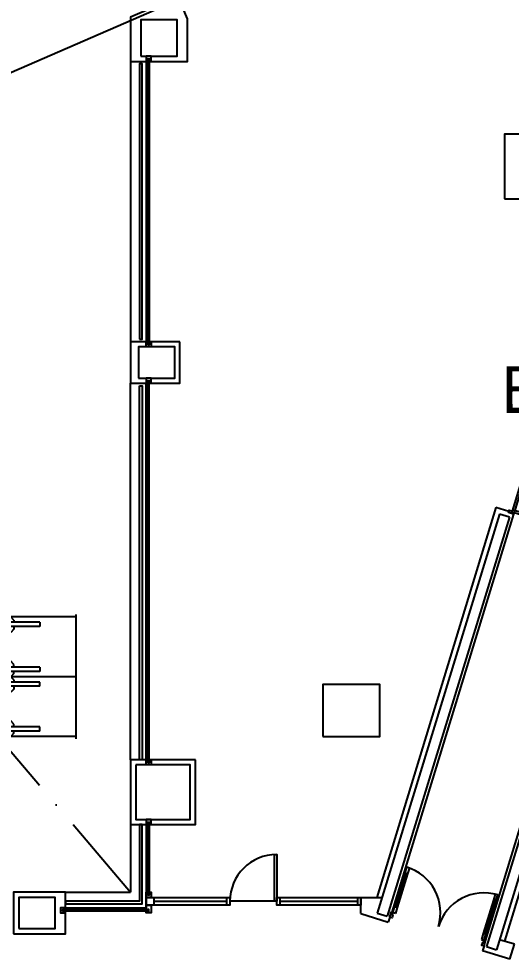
# Model space of a CAD drawing. Header units: millimetres. Extents: x -7448 to 427567, y 91657 to 341328.
# Drawn here: x 315822 to 325300, y 212251 to 230362 of the extents above; entities that cross this region are included whole.
import ezdxf
from ezdxf.enums import TextEntityAlignment as Align

# ---------------------------------------------------------------- set-up
doc = ezdxf.new("R2010")
doc.units = ezdxf.units.MM
doc.header["$LTSCALE"] = 500
doc.header["$MEASUREMENT"] = 0
doc.linetypes.add('CEN-1', pattern=[24, 20, -2, 0, -2])
doc.linetypes.add('HIDDEN2', pattern=[0.188, 0.125, -0.063])
doc.layers.add('e-plan', color=9, linetype='CONTINUOUS')
doc.styles.add('돋움', font='Dotum.ttf')

# ---------------------------------------------------------------- blocks, each defined once
blk = doc.blocks.new('2F 기둥 140514')
at = {"layer": 'e-plan', "ltscale": 0.5}
for points in [[(258253, 99600), (258953, 99600), (258953, 100300), (258253, 100300)], [(258203, 93400), (258903, 93400), (258903, 94000), (258203, 94000)], [(255903, 82800), (256603, 82800), (256603, 83400), (255903, 83400)]]:
    blk.add_lwpolyline(points, close=True, dxfattribs=at)
blk = doc.blocks.new('A$C71E245D9')
at = {"layer": 'e-plan', "linetype": 'HIDDEN2', "ltscale": 2}
for p, q in [((0, 2400), (0, 2350)), ((15600, 2400), (15600, 2350)), ((2965, 2350), (2965, 50)), ((13305, 2350), (13305, 50)), ((0, 50), (0, 0)), ((15600, 50), (15600, 0))]:
    blk.add_line(p, q, dxfattribs=at)
at = {"layer": 'e-plan'}
for p, q in [((15600, 2350), (0, 2350)), ((0, 2350), (0, 50)), ((14905, 2247), (1100, 2247)), ((1100, 2167), (1100, 2247)), ((1600, 2290), (1660, 2350)), ((1600, 2290), (1600, 2247)), ((14405, 2290), (14345, 2350)), ((14405, 2290), (14405, 2247)), ((14905, 2247), (14905, 2167)), ((15600, 2350), (15600, 50)), ((14905, 2167), (1100, 2167)), ((1600, 2167), (1600, 2112)), ((1600, 2112), (1660, 2052)), ((14345, 2052), (1660, 2052)), ((2237, 1497), (2237, 2052)), ((2666, 1497), (2666, 2052)), ((3096, 1497), (3096, 2052)), ((3526, 1497), (3526, 2052)), ((3876, 1497), (3876, 2052)), ((4226, 1497), (4226, 2052)), ((4576, 1497), (4576, 2052)), ((4926, 1497), (4926, 2052)), ((5276, 1497), (5276, 2052)), ((5626, 1497), (5626, 2052)), ((5976, 1497), (5976, 2052)), ((6326, 1497), (6326, 2052)), ((6676, 1497), (6676, 2052)), ((7026, 1497), (7026, 2052)), ((7376, 1497), (7376, 2052)), ((7726, 1497), (7726, 2052)), ((8076, 1497), (8076, 2052)), ((8426, 1497), (8426, 2052)), ((8776, 1497), (8776, 2052)), ((9126, 1497), (9126, 2052)), ((9476, 1497), (9476, 2052)), ((9826, 1497), (9826, 2052)), ((10176, 1497), (10176, 2052)), ((10526, 1497), (10526, 2052)), ((10876, 1497), (10876, 2052)), ((11226, 1497), (11226, 2052)), ((11576, 1497), (11576, 2052)), ((11926, 1497), (11926, 2052)), ((12276, 1497), (12276, 2052)), ((12626, 1497), (12626, 2052)), ((12976, 1497), (12976, 2052)), ((13326, 1497), (13326, 2052)), ((13676, 1497), (13676, 2052)), ((14405, 2112), (14345, 2052)), ((14405, 2167), (14405, 2112)), ((2237, 1775), (2387, 1875)), ((2387, 1875), (2387, 1775)), ((2237, 1775), (2387, 1675)), ((13676, 1775), (2237, 1775)), ((2387, 1675), (2387, 1775)), ((1600, 1437), (1660, 1497)), ((14345, 1497), (1660, 1497)), ((14405, 1437), (14345, 1497)), ((14905, 1382), (1100, 1382)), ((1100, 1302), (1100, 1382)), ((14905, 1302), (1100, 1302)), ((1600, 1382), (1600, 1437)), ((1600, 1260), (1600, 1302)), ((14405, 1382), (14405, 1437)), ((14405, 1260), (14405, 1302)), ((14905, 1382), (14905, 1302)), ((15600, 1200), (0, 1200)), ((14905, 1097), (1100, 1097)), ((1100, 1097), (1100, 1017)), ((1600, 1260), (1660, 1200)), ((1600, 1140), (1660, 1200)), ((1600, 1140), (1600, 1097)), ((14405, 1260), (14345, 1200)), ((14405, 1140), (14345, 1200)), ((14405, 1140), (14405, 1097)), ((14905, 1017), (14905, 1097)), ((14905, 1017), (1100, 1017)), ((1600, 1017), (1600, 962)), ((1600, 962), (1660, 902)), ((14405, 962), (14345, 902)), ((14405, 1017), (14405, 962)), ((14345, 902), (1660, 902)), ((2237, 902), (2237, 347)), ((2666, 902), (2666, 347)), ((3096, 902), (3096, 347)), ((3526, 902), (3526, 347)), ((3876, 902), (3876, 347)), ((4226, 902), (4226, 347)), ((4576, 902), (4576, 347)), ((4926, 902), (4926, 347)), ((5276, 902), (5276, 347)), ((5626, 902), (5626, 347)), ((5976, 902), (5976, 347)), ((6326, 902), (6326, 347)), ((6676, 902), (6676, 347)), ((7026, 902), (7026, 347)), ((7376, 902), (7376, 347)), ((7726, 902), (7726, 347)), ((8076, 902), (8076, 347)), ((8426, 902), (8426, 347)), ((8776, 902), (8776, 347)), ((9126, 902), (9126, 347)), ((9476, 902), (9476, 347)), ((9826, 902), (9826, 347)), ((10176, 902), (10176, 347)), ((10526, 902), (10526, 347)), ((10876, 902), (10876, 347)), ((11226, 902), (11226, 347)), ((11576, 902), (11576, 347)), ((11926, 902), (11926, 347)), ((12276, 902), (12276, 347)), ((12626, 902), (12626, 347)), ((12976, 902), (12976, 347)), ((13326, 902), (13326, 347)), ((13676, 625), (13525, 725)), ((13525, 725), (13525, 625)), ((13676, 902), (13676, 347)), ((13676, 625), (2237, 625)), ((13676, 625), (13525, 525)), ((13525, 525), (13525, 625)), ((14905, 232), (1100, 232)), ((1100, 232), (1100, 152)), ((1600, 287), (1660, 347)), ((1600, 232), (1600, 287)), ((14345, 347), (1660, 347)), ((14405, 287), (14345, 347)), ((14405, 232), (14405, 287)), ((14905, 152), (14905, 232)), ((15600, 50), (0, 50)), ((14905, 152), (1100, 152)), ((1600, 110), (1600, 152)), ((1600, 110), (1660, 50)), ((14405, 110), (14345, 50)), ((14405, 110), (14405, 152))]:
    blk.add_line(p, q, dxfattribs=at)
for centre, radius in [((13676, 1775), 45), ((13676, 1775), 30), ((13676, 1775), 15), ((2237, 625), 45), ((2237, 625), 30), ((2237, 625), 15)]:
    blk.add_circle(centre, radius, dxfattribs=at)
blk = doc.blocks.new('A$C66941DA5')
at = {"layer": 'e-plan'}
blk.add_line((-900, 0), (0, 0), dxfattribs=at)
blk.add_lwpolyline([(-900, 0), (-860, 0), (-860, -900), (-900, -900)], close=True, dxfattribs=at)
blk.add_arc((-900, 0), 900, 270, 360, dxfattribs=at)
blk = doc.blocks.new('fsd1100-100')
at = {"layer": 'e-plan'}
for p, q in [((1070, 0), (30, 0)), ((1055, -45), (45, -45))]:
    blk.add_line(p, q, dxfattribs=at)
blk.add_lwpolyline([(30, 1040), (70, 1040), (70, 1030), (70, 20), (70, 0), (30, 0)], close=True, dxfattribs=at)
for points in [[(0, 0), (0, -100), (45, -100), (45, -45), (30, -45), (30, 0), (0, 0)], [(1100, 0), (1100, -100), (1055, -100), (1055, -45), (1070, -45), (1070, 0), (1100, 0)]]:
    blk.add_lwpolyline(points, dxfattribs=at)
blk.add_arc((30, 0), 1040, 0, 90, dxfattribs=at)
blk = doc.blocks.new('fssd1900-100')
at = {"layer": 'e-plan', "ltscale": 0.5}
for p, q in [((35, 795), (35, 120)), ((60, 795), (60, 120)), ((85, 795), (85, 120)), ((1815, 795), (1815, 120)), ((1840, 795), (1840, 120)), ((1865, 795), (1865, 120))]:
    blk.add_line(p, q, dxfattribs=at)
at = {"layer": 'e-plan'}
blk.add_line((1882, 0), (1882, 0), dxfattribs=at)
for points in [[(85, 795), (35, 795), (35, 915), (85, 915)], [(1815, 795), (1865, 795), (1865, 915), (1815, 915)], [(35, 0), (35, -50), (50, -50), (50, -100), (0, -100), (0, 0)], [(85, 0), (35, 0), (35, 120), (85, 120)], [(1815, 0), (1865, 0), (1865, 120), (1815, 120)], [(1865, 0), (1865, -50), (1850, -50), (1850, -100), (1900, -100), (1900, 0)]]:
    blk.add_lwpolyline(points, close=True, dxfattribs=at)
for centre, start, end in [((35, 0), 0, 90.0002), ((1865, 0), 89.9998, 180)]:
    blk.add_arc(centre, 915, start, end, dxfattribs=at)
blk = doc.blocks.new('1~2F TC-140305')
at = {"layer": 'e-plan', "ltscale": 0.5}
for points in [[(-89940, -31400), (-88690, -31400), (-88690, -30150), (-89940, -30150)], [(-93440, -41750), (-92340, -41750), (-92340, -40750), (-93440, -40750)]]:
    blk.add_lwpolyline(points, close=True, dxfattribs=at)
blk.add_lwpolyline([(-97040, -42300), (-97040, -43350), (-95990, -43350), (-95990, -42300), (-97040, -42300)], dxfattribs=at)

msp = doc.modelspace()

# ---------------------------------------------------------------- linework, layer by layer
at = {"layer": 'e-plan'}
for p, q in [((317972, 229542), (317972, 224142)), ((318272, 229542), (318272, 224142)), ((318312, 229592), (318312, 224092)), ((318332, 229592), (318332, 224092)), ((317972, 216092), (317972, 223342)), ((318272, 216092), (318272, 223342)), ((318312, 216042), (318312, 223392)), ((318332, 216042), (318332, 223392)), ((325074, 220825), (322723, 213136)), ((325346, 220825), (323001, 213156)), ((325256, 220874), (325007, 220950)), ((325265, 220766), (325074, 220825)), ((325265, 220766), (322914, 213078)), ((327157, 220115), (324827, 212493)), ((327348, 220056), (325018, 212434)), ((317972, 214842), (317972, 213542)), ((318272, 214842), (318272, 213242)), ((318312, 214892), (318312, 213492)), ((318332, 214892), (318332, 213492)), ((316722, 213542), (317972, 213542)), ((318422, 213442), (319827, 213442)), ((318422, 213367), (319827, 213367)), ((320847, 213442), (322347, 213442)), ((320847, 213367), (322347, 213367)), ((316672, 213202), (318322, 213202)), ((316672, 213182), (318322, 213182)), ((316722, 213242), (318272, 213242)), ((319827, 213292), (318422, 213292)), ((322347, 213292), (320847, 213292)), ((322407, 213128), (322933, 212967)), ((322723, 213136), (322914, 213078)), ((322962, 213063), (322933, 212967)), ((325364, 212538), (325077, 212626)), ((324779, 212507), (324750, 212412)), ((324827, 212493), (325018, 212434)), ((325276, 212251), (325364, 212538)), ((325276, 212251), (324750, 212412))]:
    msp.add_line(p, q, dxfattribs=at)
at = {"layer": 'e-plan', "ltscale": 0.5}
for p, q in [((322407, 213128), (322407, 213442)), ((322407, 213442), (322817, 213442))]:
    msp.add_line(p, q, dxfattribs=at)
at = {"layer": 'e-plan'}
for points in [[(320968, 231639), (317259, 240168), (291097, 228792), (234452, 228792), (234452, 218292), (290271, 218292)], [(318147, 224192), (318197, 224192), (318197, 229492), (318147, 229492), (318147, 224192)], [(318337, 229642), (318337, 229642), (318307, 229642), (318307, 229642), (318272, 229642), (318272, 229542), (318307, 229542), (318307, 229592), (318337, 229592), (318337, 229542), (318372, 229542), (318372, 229642)], [(318922, 224142), (317972, 224142), (317972, 223342), (318922, 223342)], [(318337, 224042), (318337, 224042), (318307, 224042), (318307, 224042), (318272, 224042), (318272, 224142), (318307, 224142), (318307, 224092), (318337, 224092), (318337, 224142), (318372, 224142), (318372, 224042)], [(318337, 223442), (318337, 223442), (318307, 223442), (318307, 223442), (318272, 223442), (318272, 223342), (318307, 223342), (318307, 223392), (318337, 223392), (318337, 223342), (318372, 223342), (318372, 223442)], [(318147, 223292), (318197, 223292), (318197, 216092), (318147, 216092), (318147, 223292)], [(319222, 216092), (317972, 216092), (317972, 214842), (319222, 214842)], [(318337, 215992), (318337, 215992), (318307, 215992), (318307, 215992), (318272, 215992), (318272, 216092), (318307, 216092), (318307, 216042), (318337, 216042), (318337, 216092), (318372, 216092), (318372, 215992)], [(318337, 214942), (318337, 214942), (318307, 214942), (318307, 214942), (318272, 214942), (318272, 214842), (318307, 214842), (318307, 214892), (318337, 214892), (318337, 214842), (318372, 214842), (318372, 214942)], [(315722, 212742), (316722, 212742), (316722, 213542), (315722, 213542)], [(318337, 213442), (318337, 213442), (318307, 213442), (318307, 213442), (318272, 213442), (318272, 213542), (318307, 213542), (318307, 213492), (318337, 213492), (318337, 213542), (318372, 213542), (318372, 213442)], [(318272, 213442), (318422, 213442), (318422, 213292), (318272, 213292)], [(319827, 213442), (319887, 213442), (319887, 213292), (319827, 213292)], [(320787, 213442), (320847, 213442), (320847, 213292), (320787, 213292)], [(322347, 213442), (322407, 213442), (322407, 213292), (322347, 213292)], [(316622, 213207), (316622, 213207), (316622, 213177), (316622, 213177), (316622, 213142), (316722, 213142), (316722, 213177), (316672, 213177), (316672, 213207), (316722, 213207), (316722, 213242), (316622, 213242)], [(318372, 213207), (318372, 213207), (318372, 213177), (318372, 213177), (318372, 213142), (318272, 213142), (318272, 213177), (318322, 213177), (318322, 213207), (318272, 213207), (318272, 213292), (318372, 213292)]]:
    msp.add_lwpolyline(points, close=True, dxfattribs=at)
at = {"layer": 'e-plan', "linetype": 'CEN-1', "ltscale": 0.5}
msp.add_lwpolyline([(301322, 233129), (317972, 213542)], dxfattribs=at)
at = {"layer": 'e-plan'}
for points in [[(318887, 230789), (317972, 230391), (317972, 229542), (319072, 229542), (319072, 230363), (318887, 230789)], [(329794, 220971), (327565, 221653), (324799, 212606), (324799, 212606)], [(325007, 220950), (322712, 213442)], [(337872, 215383), (338405, 217125), (332093, 219055), (332327, 219820), (329076, 220814), (328687, 219542), (327415, 219931), (325172, 212596)], [(316722, 213317), (318197, 213317), (318197, 214842), (318147, 214842), (318147, 213367), (316722, 213367), (316722, 213317)]]:
    msp.add_lwpolyline(points, dxfattribs=at)

# ---------------------------------------------------------------- block references
for name, p in [('1~2F TC-140305', (415112, 258292)), ('2F 기둥 140514', (59920, 130042)), ('A$C71E245D9', (301322, 216492))]:
    msp.add_blockref(name, p, dxfattribs=at)
at = {"layer": 'e-plan', "xscale": -1, "rotation": 253.0000011190386}
msp.add_blockref('fsd1100-100', (325346, 220825), dxfattribs=at)
at = {"layer": 'e-plan'}
for name, p, rotation in [('A$C66941DA5', (319887, 213367), 180), ('fssd1900-100', (322991, 213159), 343.0000007455295)]:
    msp.add_blockref(name, p, dxfattribs=dict(at, rotation=rotation))

# ---------------------------------------------------------------- texts
at = {"layer": 'e-plan', "style": '돋움'}
msp.add_text('ELEV. 홀', height=900, rotation=0.1874, dxfattribs=at).set_placement((329914, 222786), align=Align.RIGHT)

doc.saveas('drawing.dxf')
